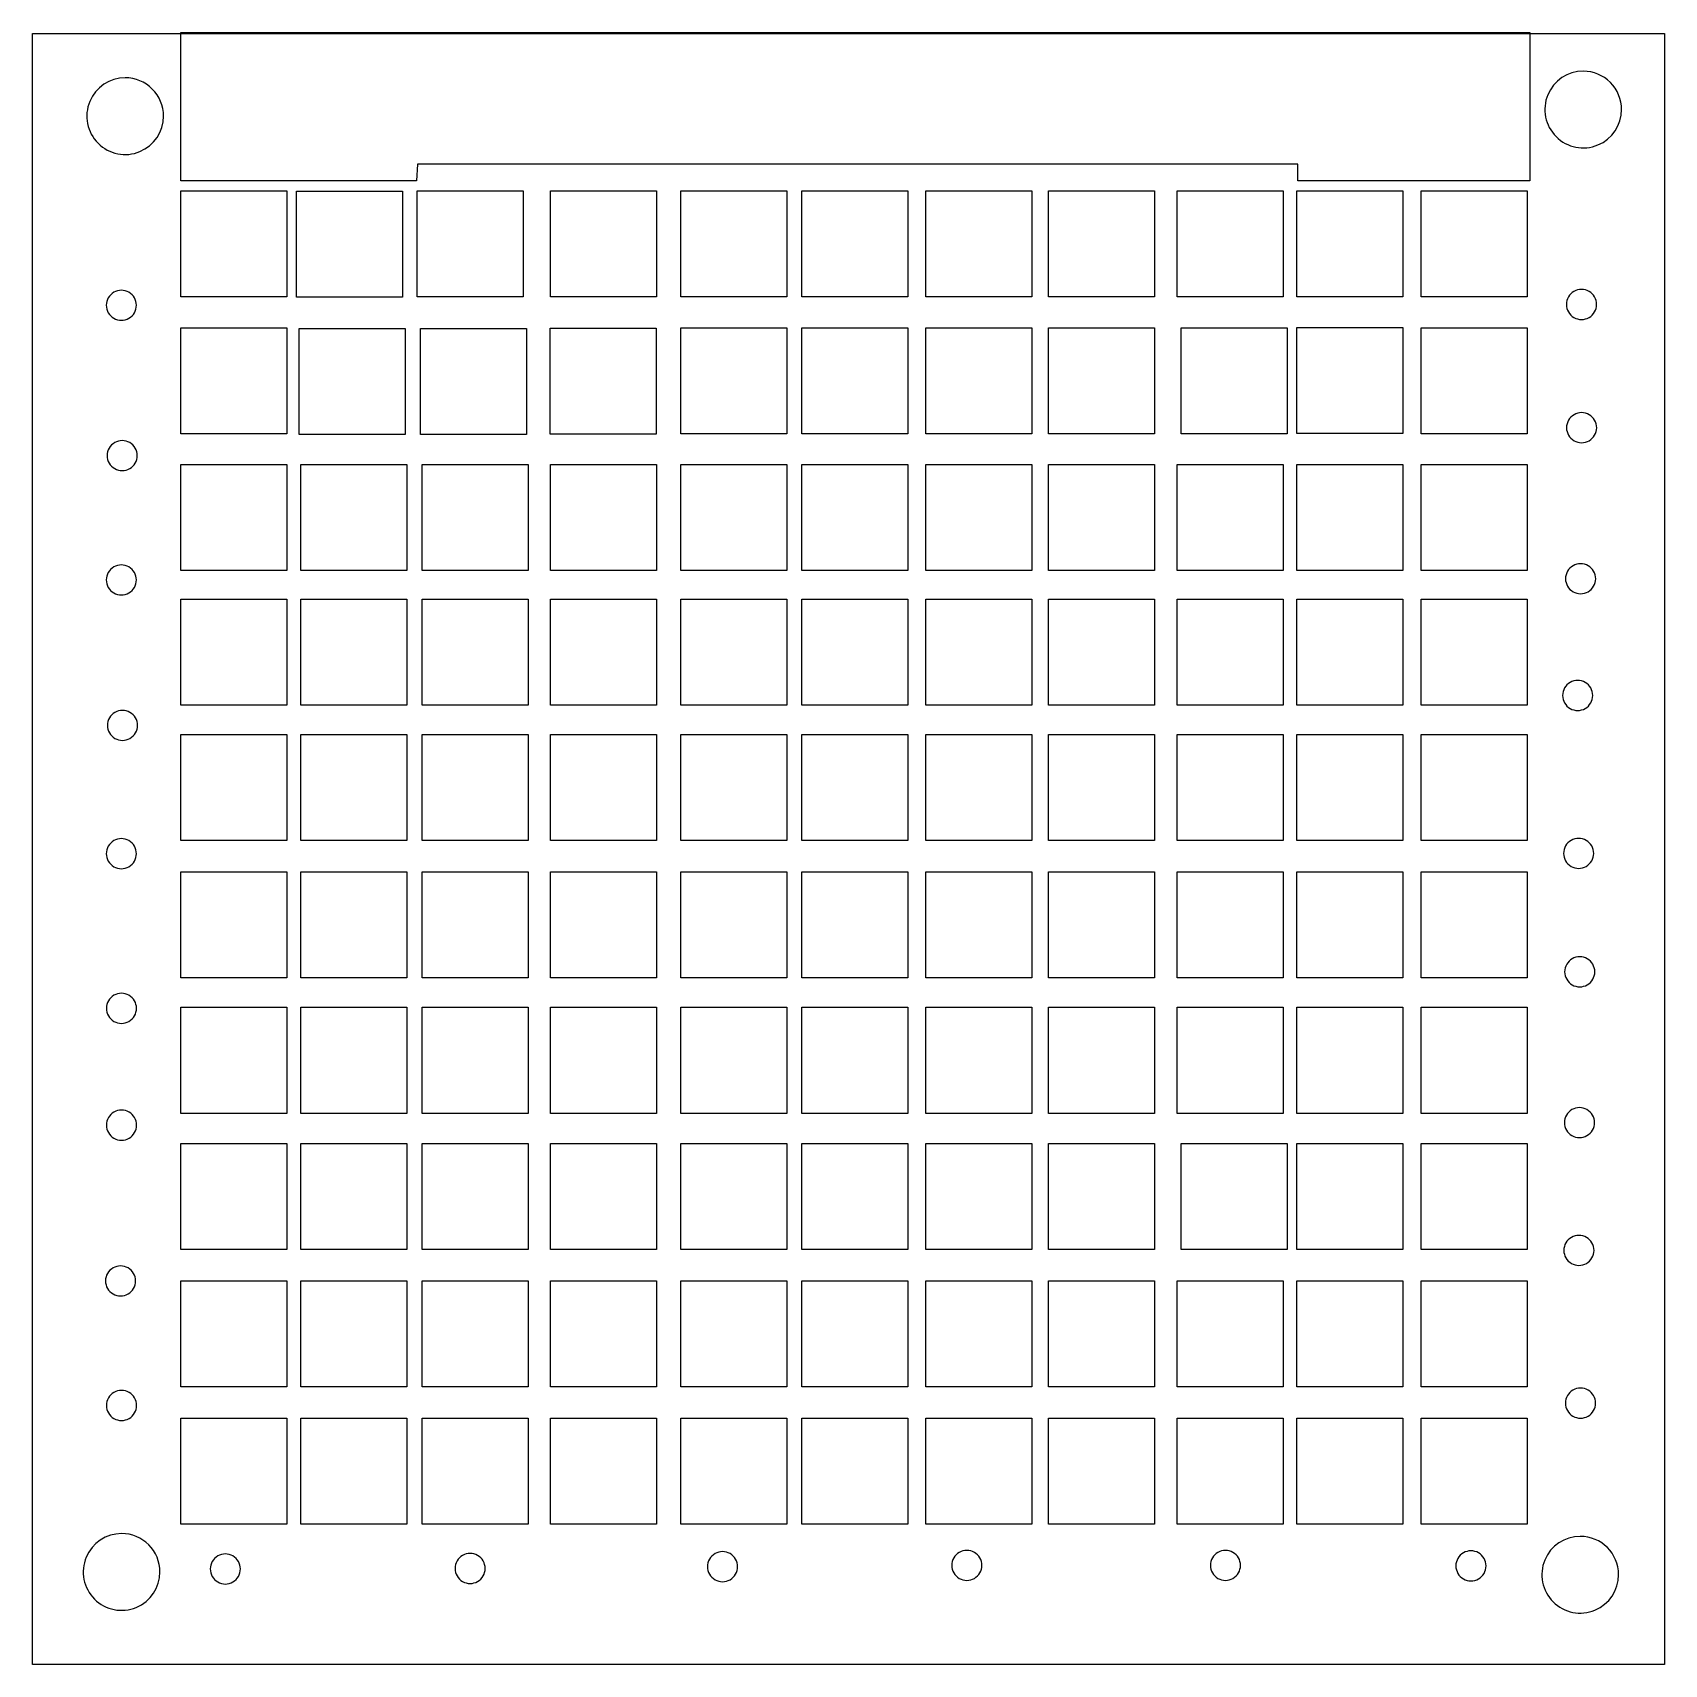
# Model space of a CAD drawing. Header units: millimetres. Extents: x 0 to 210, y 0 to 210.
import ezdxf

# ---------------------------------------------------------------- set-up
doc = ezdxf.new("R2010")
doc.units = ezdxf.units.MM
doc.layers.get('0').update_dxf_attribs({"linetype": 'CONTINUOUS'})

msp = doc.modelspace()

# ---------------------------------------------------------------- linework, layer by layer
at = {"color": 1}
for points in [[(0.348523, 209.582873), (210.259813, 209.582873), (210.259813, -0.191207), (0.348523, -0.191207)], [(19.407248, 209.697752), (192.95298, 209.697752), (192.95298, 190.642294), (163.09248, 190.642294), (163.09248, 192.780838), (49.862207, 192.780838), (49.749653, 190.642294), (19.407248, 190.642294)], [(12.254489, 203.890723)], [(199.82043, 204.741842)], [(19.406878, 189.349304), (33.04601, 189.349304), (33.04601, 175.710172), (19.406878, 175.710172)], [(34.281746, 189.300699), (47.920878, 189.300699), (47.920878, 175.661567), (34.281746, 175.661567)], [(49.79615, 189.358999), (63.435282, 189.358999), (63.435282, 175.719867), (49.79615, 175.719867)], [(66.947906, 189.349304), (80.587038, 189.349304), (80.587038, 175.710172), (66.947906, 175.710172)], [(83.721031, 189.349304), (97.360163, 189.349304), (97.360163, 175.710172), (83.721031, 175.710172)], [(99.279648, 189.349304), (112.91878, 189.349304), (112.91878, 175.710172), (99.279648, 175.710172)], [(115.24294, 189.349304), (128.882072, 189.349304), (128.882072, 175.710172), (115.24294, 175.710172)], [(131.02666, 189.349304), (144.665792, 189.349304), (144.665792, 175.710172), (131.02666, 175.710172)], [(147.57237, 189.349304), (161.211502, 189.349304), (161.211502, 175.710172), (147.57237, 175.710172)], [(162.97813, 189.349304), (176.617262, 189.349304), (176.617262, 175.710172), (162.97813, 175.710172)], [(178.97945, 189.349304), (192.618582, 189.349304), (192.618582, 175.710172), (178.97945, 175.710172)], [(9.823015, 174.628829)], [(197.661, 174.733413)], [(19.406878, 171.741619), (33.04601, 171.741619), (33.04601, 158.102487), (19.406878, 158.102487)], [(34.628735, 171.654106), (48.267867, 171.654106), (48.267867, 158.014974), (34.628735, 158.014974)], [(50.245094, 171.654106), (63.884226, 171.654106), (63.884226, 158.014974), (50.245094, 158.014974)], [(66.922356, 171.669117), (80.561488, 171.669117), (80.561488, 158.029985), (66.922356, 158.029985)], [(83.721031, 171.741619), (97.360163, 171.741619), (97.360163, 158.102487), (83.721031, 158.102487)], [(99.279648, 171.741619), (112.91878, 171.741619), (112.91878, 158.102487), (99.279648, 158.102487)], [(115.24294, 171.741619), (128.882072, 171.741619), (128.882072, 158.102487), (115.24294, 158.102487)], [(131.02664, 171.741619), (144.665772, 171.741619), (144.665772, 158.102487), (131.02664, 158.102487)], [(148.10152, 171.741619), (161.740652, 171.741619), (161.740652, 158.102487), (148.10152, 158.102487)], [(162.98938, 171.764545), (176.628512, 171.764545), (176.628512, 158.125413), (162.98938, 158.125413)], [(178.97943, 171.741619), (192.618562, 171.741619), (192.618562, 158.102487), (178.97943, 158.102487)], [(197.67273, 158.882487)], [(9.933283, 155.292112)], [(19.406878, 154.14119), (33.04601, 154.14119), (33.04601, 140.502058), (19.406878, 140.502058)], [(34.847614, 154.14119), (48.486746, 154.14119), (48.486746, 140.502058), (34.847614, 140.502058)], [(50.463974, 154.14119), (64.103106, 154.14119), (64.103106, 140.502058), (50.463974, 140.502058)], [(66.947906, 154.14119), (80.587038, 154.14119), (80.587038, 140.502058), (66.947906, 140.502058)], [(83.721031, 154.14119), (97.360163, 154.14119), (97.360163, 140.502058), (83.721031, 140.502058)], [(99.279648, 154.14119), (112.91878, 154.14119), (112.91878, 140.502058), (99.279648, 140.502058)], [(115.24294, 154.14119), (128.882072, 154.14119), (128.882072, 140.502058), (115.24294, 140.502058)], [(131.02664, 154.14119), (144.665772, 154.14119), (144.665772, 140.502058), (131.02664, 140.502058)], [(147.57236, 154.14119), (161.211492, 154.14119), (161.211492, 140.502058), (147.57236, 140.502058)], [(162.97813, 154.14119), (176.617262, 154.14119), (176.617262, 140.502058), (162.97813, 140.502058)], [(178.97943, 154.14119), (192.618562, 154.14119), (192.618562, 140.502058), (178.97943, 140.502058)], [(9.816353, 139.296031)], [(197.54314, 139.453368)], [(19.406878, 136.828644), (33.04601, 136.828644), (33.04601, 123.189512), (19.406878, 123.189512)], [(34.847614, 136.828644), (48.486746, 136.828644), (48.486746, 123.189512), (34.847614, 123.189512)], [(50.463974, 136.828644), (64.103106, 136.828644), (64.103106, 123.189512), (50.463974, 123.189512)], [(66.947906, 136.828644), (80.587038, 136.828644), (80.587038, 123.189512), (66.947906, 123.189512)], [(83.721031, 136.828644), (97.360163, 136.828644), (97.360163, 123.189512), (83.721031, 123.189512)], [(99.279648, 136.828644), (112.91878, 136.828644), (112.91878, 123.189512), (99.279648, 123.189512)], [(115.24294, 136.828644), (128.882072, 136.828644), (128.882072, 123.189512), (115.24294, 123.189512)], [(131.02664, 136.828644), (144.665772, 136.828644), (144.665772, 123.189512), (131.02664, 123.189512)], [(147.57236, 136.828644), (161.211492, 136.828644), (161.211492, 123.189512), (147.57236, 123.189512)], [(162.97813, 136.828644), (176.617262, 136.828644), (176.617262, 123.189512), (162.97813, 123.189512)], [(178.97943, 136.828644), (192.618562, 136.828644), (192.618562, 123.189512), (178.97943, 123.189512)], [(197.16896, 124.439502)], [(9.961259, 120.589429)], [(19.406878, 119.414604), (33.04601, 119.414604), (33.04601, 105.775472), (19.406878, 105.775472)], [(34.847614, 119.414604), (48.486746, 119.414604), (48.486746, 105.775472), (34.847614, 105.775472)], [(50.463974, 119.414604), (64.103106, 119.414604), (64.103106, 105.775472), (50.463974, 105.775472)], [(66.947906, 119.414604), (80.587038, 119.414604), (80.587038, 105.775472), (66.947906, 105.775472)], [(83.721031, 119.414604), (97.360163, 119.414604), (97.360163, 105.775472), (83.721031, 105.775472)], [(99.279648, 119.414604), (112.91878, 119.414604), (112.91878, 105.775472), (99.279648, 105.775472)], [(115.24294, 119.414604), (128.882072, 119.414604), (128.882072, 105.775472), (115.24294, 105.775472)], [(131.02664, 119.414604), (144.665772, 119.414604), (144.665772, 105.775472), (131.02664, 105.775472)], [(147.57236, 119.414604), (161.211492, 119.414604), (161.211492, 105.775472), (147.57236, 105.775472)], [(162.97813, 119.414604), (176.617262, 119.414604), (176.617262, 105.775472), (162.97813, 105.775472)], [(178.97943, 119.414604), (192.618562, 119.414604), (192.618562, 105.775472), (178.97943, 105.775472)], [(9.823365, 104.08845)], [(197.29155, 104.12332)], [(19.406878, 101.76382), (33.04601, 101.76382), (33.04601, 88.124688), (19.406878, 88.124688)], [(34.847614, 101.76382), (48.486746, 101.76382), (48.486746, 88.124688), (34.847614, 88.124688)], [(50.463974, 101.76382), (64.103106, 101.76382), (64.103106, 88.124688), (50.463974, 88.124688)], [(66.947906, 101.76382), (80.587038, 101.76382), (80.587038, 88.124688), (66.947906, 88.124688)], [(83.721031, 101.76382), (97.360163, 101.76382), (97.360163, 88.124688), (83.721031, 88.124688)], [(99.279648, 101.76382), (112.91878, 101.76382), (112.91878, 88.124688), (99.279648, 88.124688)], [(115.24294, 101.76382), (128.882072, 101.76382), (128.882072, 88.124688), (115.24294, 88.124688)], [(131.02664, 101.76382), (144.665772, 101.76382), (144.665772, 88.124688), (131.02664, 88.124688)], [(147.57236, 101.76381), (161.211492, 101.76381), (161.211492, 88.124678), (147.57236, 88.124678)], [(162.97813, 101.76382), (176.617262, 101.76382), (176.617262, 88.124688), (162.97813, 88.124688)], [(178.97943, 101.76382), (192.618562, 101.76382), (192.618562, 88.124688), (178.97943, 88.124688)], [(197.43211, 88.89324)], [(9.831283, 84.19566)], [(19.406878, 84.32597), (33.04601, 84.32597), (33.04601, 70.686838), (19.406878, 70.686838)], [(34.847614, 84.32597), (48.486746, 84.32597), (48.486746, 70.686838), (34.847614, 70.686838)], [(50.463974, 84.32597), (64.103106, 84.32597), (64.103106, 70.686838), (50.463974, 70.686838)], [(66.947906, 84.32597), (80.587038, 84.32597), (80.587038, 70.686838), (66.947906, 70.686838)], [(83.721031, 84.32597), (97.360163, 84.32597), (97.360163, 70.686838), (83.721031, 70.686838)], [(99.279648, 84.32597), (112.91878, 84.32597), (112.91878, 70.686838), (99.279648, 70.686838)], [(115.24294, 84.32597), (128.882072, 84.32597), (128.882072, 70.686838), (115.24294, 70.686838)], [(131.02664, 84.32597), (144.665772, 84.32597), (144.665772, 70.686838), (131.02664, 70.686838)], [(147.57236, 84.32597), (161.211492, 84.32597), (161.211492, 70.686838), (147.57236, 70.686838)], [(162.97813, 84.32597), (176.617262, 84.32597), (176.617262, 70.686838), (162.97813, 70.686838)], [(178.97943, 84.32597), (192.618562, 84.32597), (192.618562, 70.686838), (178.97943, 70.686838)], [(197.39444, 69.49291)], [(9.842144, 69.16806)], [(19.406878, 66.791), (33.04601, 66.791), (33.04601, 53.151868), (19.406878, 53.151868)], [(34.847614, 66.791), (48.486746, 66.791), (48.486746, 53.151868), (34.847614, 53.151868)], [(50.463974, 66.791), (64.103106, 66.791), (64.103106, 53.151868), (50.463974, 53.151868)], [(66.947906, 66.791), (80.587038, 66.791), (80.587038, 53.151868), (66.947906, 53.151868)], [(83.721031, 66.791), (97.360163, 66.791), (97.360163, 53.151868), (83.721031, 53.151868)], [(99.279648, 66.791), (112.91878, 66.791), (112.91878, 53.151868), (99.279648, 53.151868)], [(115.24294, 66.791), (128.882072, 66.791), (128.882072, 53.151868), (115.24294, 53.151868)], [(131.02664, 66.791), (144.665772, 66.791), (144.665772, 53.151868), (131.02664, 53.151868)], [(148.10152, 66.791), (161.740652, 66.791), (161.740652, 53.151868), (148.10152, 53.151868)], [(162.97813, 66.791), (176.617262, 66.791), (176.617262, 53.151868), (162.97813, 53.151868)], [(178.97943, 66.791), (192.618562, 66.791), (192.618562, 53.151868), (178.97943, 53.151868)], [(197.32829, 53.05567)], [(9.720998, 49.13217)], [(19.406878, 49.15378), (33.04601, 49.15378), (33.04601, 35.514648), (19.406878, 35.514648)], [(34.847614, 49.15378), (48.486746, 49.15378), (48.486746, 35.514648), (34.847614, 35.514648)], [(50.463974, 49.15378), (64.103106, 49.15378), (64.103106, 35.514648), (50.463974, 35.514648)], [(66.947906, 49.15378), (80.587038, 49.15378), (80.587038, 35.514648), (66.947906, 35.514648)], [(83.721031, 49.15378), (97.360163, 49.15378), (97.360163, 35.514648), (83.721031, 35.514648)], [(99.279648, 49.15378), (112.91878, 49.15378), (112.91878, 35.514648), (99.279648, 35.514648)], [(115.24294, 49.15378), (128.882072, 49.15378), (128.882072, 35.514648), (115.24294, 35.514648)], [(131.02664, 49.15378), (144.665772, 49.15378), (144.665772, 35.514648), (131.02664, 35.514648)], [(147.57236, 49.15378), (161.211492, 49.15378), (161.211492, 35.514648), (147.57236, 35.514648)], [(162.97813, 49.15378), (176.617262, 49.15378), (176.617262, 35.514648), (162.97813, 35.514648)], [(178.97943, 49.15378), (192.618562, 49.15378), (192.618562, 35.514648), (178.97943, 35.514648)], [(9.837929, 33.1127)], [(197.52673, 33.41036)], [(19.406878, 31.46544), (33.04601, 31.46544), (33.04601, 17.826308), (19.406878, 17.826308)], [(34.847614, 31.46544), (48.486746, 31.46544), (48.486746, 17.826308), (34.847614, 17.826308)], [(50.463974, 31.46544), (64.103106, 31.46544), (64.103106, 17.826308), (50.463974, 17.826308)], [(66.947906, 31.46544), (80.587038, 31.46544), (80.587038, 17.826308), (66.947906, 17.826308)], [(83.721031, 31.46544), (97.360163, 31.46544), (97.360163, 17.826308), (83.721031, 17.826308)], [(99.279648, 31.46544), (112.91878, 31.46544), (112.91878, 17.826308), (99.279648, 17.826308)], [(115.24294, 31.46544), (128.882072, 31.46544), (128.882072, 17.826308), (115.24294, 17.826308)], [(131.02664, 31.46544), (144.665772, 31.46544), (144.665772, 17.826308), (131.02664, 17.826308)], [(147.57236, 31.46544), (161.211492, 31.46544), (161.211492, 17.826308), (147.57236, 17.826308)], [(162.97813, 31.46544), (176.617262, 31.46544), (176.617262, 17.826308), (162.97813, 17.826308)], [(178.97943, 31.46544), (192.618562, 31.46544), (192.618562, 17.826308), (178.97943, 17.826308)], [(11.795872, 16.632058)], [(199.43663, 16.275688)], [(23.199387, 12.07833)], [(54.684804, 12.14448)], [(87.162408, 12.37599)], [(118.58168, 12.54135)], [(151.85303, 12.54135)], [(183.43767, 12.4752)]]:
    msp.add_lwpolyline(points, close=True, dxfattribs=at)
for points in [[(12.254489, 203.890723), (10.258582, 203.890723), (8.459205, 202.688418), (7.695404, 200.84444)], [(15.743862, 202.445378), (14.818422, 203.370817), (13.563258, 203.890723), (12.254489, 203.890723)], [(199.82043, 204.741842), (197.824523, 204.741842), (196.025146, 203.539537), (195.261345, 201.695559)], [(203.309803, 203.296497), (202.384363, 204.221936), (201.129199, 204.741842), (199.82043, 204.741842)], [(17.189207, 198.956005), (17.189207, 200.264774), (16.669301, 201.519938), (15.743862, 202.445378)], [(195.261345, 201.695559), (194.497544, 199.851581), (194.919738, 197.729071), (196.331057, 196.317751)], [(204.755148, 199.807124), (204.755148, 201.115893), (204.235242, 202.371057), (203.309803, 203.296497)], [(7.695404, 200.84444), (6.931603, 199.000462), (7.353797, 196.877952), (8.765116, 195.466632)], [(201.708865, 195.248039), (203.552843, 196.01184), (204.755148, 197.811217), (204.755148, 199.807124)], [(14.142924, 194.39692), (15.986902, 195.160721), (17.189207, 196.960098), (17.189207, 198.956005)], [(8.765116, 195.466632), (10.176436, 194.055313), (12.298946, 193.633119), (14.142924, 194.39692)], [(196.331057, 196.317751), (197.742377, 194.906432), (199.864887, 194.484238), (201.708865, 195.248039)], [(12.733604, 176.302968), (12.133206, 176.648311), (11.39344, 176.648311), (10.793042, 176.302968)], [(198.631155, 176.407188), (198.030821, 176.061943), (197.661, 175.423903), (197.661, 174.733413)], [(200.571465, 176.407188), (199.971131, 176.752433), (199.231489, 176.752433), (198.631155, 176.407188)], [(201.54162, 174.733413), (201.54162, 175.423903), (201.171799, 176.061943), (200.571465, 176.407188)], [(10.793042, 176.302968), (10.192644, 175.957626), (9.822858, 175.319423), (9.823015, 174.628829)], [(9.823015, 174.628829), (9.822858, 173.938235), (10.192644, 173.300032), (10.793042, 172.95469)], [(13.703631, 174.628829), (13.703788, 175.319423), (13.334002, 175.957626), (12.733604, 176.302968)], [(12.733604, 172.95469), (13.334002, 173.300032), (13.703788, 173.938235), (13.703631, 174.628829)], [(197.661, 174.733413), (197.661, 174.042923), (198.030821, 173.404883), (198.631155, 173.059638)], [(200.571465, 173.059638), (201.171799, 173.404883), (201.54162, 174.042923), (201.54162, 174.733413)], [(10.793042, 172.95469), (11.39344, 172.609347), (12.133206, 172.609347), (12.733604, 172.95469)], [(198.631155, 173.059638), (199.231489, 172.714393), (199.971131, 172.714393), (200.571465, 173.059638)], [(198.642885, 160.556262), (198.042551, 160.211017), (197.67273, 159.572978), (197.67273, 158.882487)], [(200.583195, 160.556262), (199.982861, 160.901508), (199.243219, 160.901508), (198.642885, 160.556262)], [(201.55335, 158.882487), (201.55335, 159.572978), (201.183529, 160.211017), (200.583195, 160.556262)], [(197.67273, 158.882487), (197.67273, 158.191996), (198.042551, 157.553957), (198.642885, 157.208712)], [(200.583195, 157.208712), (201.183529, 157.553957), (201.55335, 158.191996), (201.55335, 158.882487)], [(10.90331, 156.966251), (10.302912, 156.620909), (9.933126, 155.982706), (9.933283, 155.292112)], [(12.843872, 156.966251), (12.243474, 157.311594), (11.503708, 157.311594), (10.90331, 156.966251)], [(13.813899, 155.292112), (13.814056, 155.982706), (13.44427, 156.620909), (12.843872, 156.966251)], [(198.642885, 157.208712), (199.243219, 156.863466), (199.982861, 156.863466), (200.583195, 157.208712)], [(9.933283, 155.292112), (9.933126, 154.601518), (10.302912, 153.963315), (10.90331, 153.617973)], [(10.90331, 153.617973), (11.503708, 153.27263), (12.243474, 153.27263), (12.843872, 153.617973)], [(12.843872, 153.617973), (13.44427, 153.963315), (13.814056, 154.601518), (13.813899, 155.292112)], [(10.78638, 140.97017), (10.185982, 140.624828), (9.816196, 139.986625), (9.816353, 139.296031)], [(12.726942, 140.97017), (12.126544, 141.315513), (11.386778, 141.315513), (10.78638, 140.97017)], [(13.696969, 139.296031), (13.697126, 139.986625), (13.32734, 140.624828), (12.726942, 140.97017)], [(198.513295, 141.127143), (197.912961, 140.781898), (197.54314, 140.143858), (197.54314, 139.453368)], [(200.453605, 141.127143), (199.853271, 141.472388), (199.113629, 141.472388), (198.513295, 141.127143)], [(201.42376, 139.453368), (201.42376, 140.143858), (201.053939, 140.781898), (200.453605, 141.127143)], [(9.816353, 139.296031), (9.816196, 138.605437), (10.185982, 137.967234), (10.78638, 137.621892)], [(12.726942, 137.621892), (13.32734, 137.967234), (13.697126, 138.605437), (13.696969, 139.296031)], [(197.54314, 139.453368), (197.54314, 138.762878), (197.912961, 138.124838), (198.513295, 137.779593)], [(200.453605, 137.779593), (201.053939, 138.124838), (201.42376, 138.762878), (201.42376, 139.453368)], [(10.78638, 137.621892), (11.386778, 137.276549), (12.126544, 137.276549), (12.726942, 137.621892)], [(198.513295, 137.779593), (199.113629, 137.434348), (199.853271, 137.434348), (200.453605, 137.779593)], [(198.139115, 126.113277), (197.538781, 125.768032), (197.16896, 125.129992), (197.16896, 124.439502)], [(200.079425, 126.113277), (199.479091, 126.458522), (198.739449, 126.458522), (198.139115, 126.113277)], [(201.04958, 124.439502), (201.04958, 125.129992), (200.679759, 125.768032), (200.079425, 126.113277)], [(197.16896, 124.439502), (197.16896, 123.749012), (197.538781, 123.110972), (198.139115, 122.765727)], [(200.079425, 122.765727), (200.679759, 123.110972), (201.04958, 123.749012), (201.04958, 124.439502)], [(10.931286, 122.263568), (10.330888, 121.918226), (9.961102, 121.280023), (9.961259, 120.589429)], [(12.871848, 122.263568), (12.27145, 122.608911), (11.531684, 122.608911), (10.931286, 122.263568)], [(13.841875, 120.589429), (13.842032, 121.280023), (13.472246, 121.918226), (12.871848, 122.263568)], [(198.139115, 122.765727), (198.739449, 122.420482), (199.479091, 122.420482), (200.079425, 122.765727)], [(9.961259, 120.589429), (9.961102, 119.898835), (10.330888, 119.260632), (10.931286, 118.91529)], [(12.871848, 118.91529), (13.472246, 119.260632), (13.842032, 119.898835), (13.841875, 120.589429)], [(10.931286, 118.91529), (11.531684, 118.569947), (12.27145, 118.569947), (12.871848, 118.91529)], [(10.793392, 105.762589), (10.192994, 105.417247), (9.823208, 104.779044), (9.823365, 104.08845)], [(12.733954, 105.762589), (12.133556, 106.107932), (11.39379, 106.107932), (10.793392, 105.762589)], [(13.703981, 104.08845), (13.704138, 104.779044), (13.334352, 105.417247), (12.733954, 105.762589)], [(198.261705, 105.797095), (197.661371, 105.45185), (197.29155, 104.81381), (197.29155, 104.12332)], [(200.202015, 105.797095), (199.601681, 106.14234), (198.862039, 106.14234), (198.261705, 105.797095)], [(201.17217, 104.12332), (201.17217, 104.81381), (200.802349, 105.45185), (200.202015, 105.797095)], [(9.823365, 104.08845), (9.823208, 103.397856), (10.192994, 102.759653), (10.793392, 102.414311)], [(12.733954, 102.414311), (13.334352, 102.759653), (13.704138, 103.397856), (13.703981, 104.08845)], [(197.29155, 104.12332), (197.29155, 103.43283), (197.661371, 102.79479), (198.261705, 102.449545)], [(200.202015, 102.449545), (200.802349, 102.79479), (201.17217, 103.43283), (201.17217, 104.12332)], [(10.793392, 102.414311), (11.39379, 102.068968), (12.133556, 102.068968), (12.733954, 102.414311)], [(198.261705, 102.449545), (198.862039, 102.1043), (199.601681, 102.1043), (200.202015, 102.449545)], [(198.402265, 90.567015), (197.801931, 90.22177), (197.43211, 89.58373), (197.43211, 88.89324)], [(200.342575, 90.567015), (199.742241, 90.91226), (199.002599, 90.91226), (198.402265, 90.567015)], [(201.31273, 88.89324), (201.31273, 89.58373), (200.942909, 90.22177), (200.342575, 90.567015)], [(197.43211, 88.89324), (197.43211, 88.20275), (197.801931, 87.56471), (198.402265, 87.219465)], [(200.342575, 87.219465), (200.942909, 87.56471), (201.31273, 88.20275), (201.31273, 88.89324)], [(12.741872, 85.869799), (12.141474, 86.215142), (11.401708, 86.215142), (10.80131, 85.869799)], [(198.402265, 87.219465), (199.002599, 86.87422), (199.742241, 86.87422), (200.342575, 87.219465)], [(10.80131, 85.869799), (10.200912, 85.524457), (9.831126, 84.886254), (9.831283, 84.19566)], [(9.831283, 84.19566), (9.831126, 83.505066), (10.200912, 82.866863), (10.80131, 82.521521)], [(13.711899, 84.19566), (13.712056, 84.886254), (13.34227, 85.524457), (12.741872, 85.869799)], [(12.741872, 82.521521), (13.34227, 82.866863), (13.712056, 83.505066), (13.711899, 84.19566)], [(10.80131, 82.521521), (11.401708, 82.176178), (12.141474, 82.176178), (12.741872, 82.521521)], [(200.304905, 71.166685), (199.704571, 71.511931), (198.964929, 71.511931), (198.364595, 71.166685)], [(10.812171, 70.842199), (10.211773, 70.496857), (9.841987, 69.858654), (9.842144, 69.16806)], [(12.752733, 70.842199), (12.152335, 71.187542), (11.412569, 71.187542), (10.812171, 70.842199)], [(13.72276, 69.16806), (13.722917, 69.858654), (13.353131, 70.496857), (12.752733, 70.842199)], [(198.364595, 71.166685), (197.764261, 70.82144), (197.39444, 70.183401), (197.39444, 69.49291)], [(197.39444, 69.49291), (197.39444, 68.802419), (197.764261, 68.16438), (198.364595, 67.819135)], [(201.27506, 69.49291), (201.27506, 70.183401), (200.905239, 70.82144), (200.304905, 71.166685)], [(200.304905, 67.819135), (200.905239, 68.16438), (201.27506, 68.802419), (201.27506, 69.49291)], [(9.842144, 69.16806), (9.841987, 68.477466), (10.211773, 67.839263), (10.812171, 67.493921)], [(10.812171, 67.493921), (11.412569, 67.148578), (12.152335, 67.148578), (12.752733, 67.493921)], [(12.752733, 67.493921), (13.353131, 67.839263), (13.722917, 68.477466), (13.72276, 69.16806)], [(198.364595, 67.819135), (198.964929, 67.473889), (199.704571, 67.473889), (200.304905, 67.819135)], [(198.298445, 54.729445), (197.698111, 54.3842), (197.32829, 53.74616), (197.32829, 53.05567)], [(200.238755, 54.729445), (199.638421, 55.07469), (198.898779, 55.07469), (198.298445, 54.729445)], [(201.20891, 53.05567), (201.20891, 53.74616), (200.839089, 54.3842), (200.238755, 54.729445)], [(197.32829, 53.05567), (197.32829, 52.36518), (197.698111, 51.72714), (198.298445, 51.381895)], [(200.238755, 51.381895), (200.839089, 51.72714), (201.20891, 52.36518), (201.20891, 53.05567)], [(10.691025, 50.806309), (10.090627, 50.460967), (9.720841, 49.822764), (9.720998, 49.13217)], [(12.631587, 50.806309), (12.031189, 51.151652), (11.291423, 51.151652), (10.691025, 50.806309)], [(13.601614, 49.13217), (13.601771, 49.822764), (13.231985, 50.460967), (12.631587, 50.806309)], [(198.298445, 51.381895), (198.898779, 51.03665), (199.638421, 51.03665), (200.238755, 51.381895)], [(9.720998, 49.13217), (9.720841, 48.441576), (10.090627, 47.803373), (10.691025, 47.458031)], [(12.631587, 47.458031), (13.231985, 47.803373), (13.601771, 48.441576), (13.601614, 49.13217)], [(10.691025, 47.458031), (11.291423, 47.112688), (12.031189, 47.112688), (12.631587, 47.458031)], [(10.807956, 34.786839), (10.207558, 34.441497), (9.837772, 33.803294), (9.837929, 33.1127)], [(12.748518, 34.786839), (12.14812, 35.132182), (11.408354, 35.132182), (10.807956, 34.786839)], [(13.718545, 33.1127), (13.718702, 33.803294), (13.348916, 34.441497), (12.748518, 34.786839)], [(198.496885, 35.084135), (197.896551, 34.73889), (197.52673, 34.10085), (197.52673, 33.41036)], [(200.437195, 35.084135), (199.836861, 35.42938), (199.097219, 35.42938), (198.496885, 35.084135)], [(201.40735, 33.41036), (201.40735, 34.10085), (201.037529, 34.73889), (200.437195, 35.084135)], [(9.837929, 33.1127), (9.837772, 32.422106), (10.207558, 31.783903), (10.807956, 31.438561)], [(12.748518, 31.438561), (13.348916, 31.783903), (13.718702, 32.422106), (13.718545, 33.1127)], [(197.52673, 33.41036), (197.52673, 32.71987), (197.896551, 32.08183), (198.496885, 31.736585)], [(198.496885, 31.736585), (199.097219, 31.39134), (199.836861, 31.39134), (200.437195, 31.736585)], [(200.437195, 31.736585), (201.037529, 32.08183), (201.40735, 32.71987), (201.40735, 33.41036)], [(10.807956, 31.438561), (11.408354, 31.093218), (12.14812, 31.093218), (12.748518, 31.438561)], [(11.795872, 16.632058), (9.799965, 16.632058), (8.000588, 15.429753), (7.236787, 13.585775)], [(15.285245, 15.186713), (14.359805, 16.112152), (13.104641, 16.632058), (11.795872, 16.632058)], [(16.73059, 11.69734), (16.73059, 13.006109), (16.210684, 14.261273), (15.285245, 15.186713)], [(199.43663, 16.275688), (197.440723, 16.275688), (195.641346, 15.073383), (194.877545, 13.229405)], [(204.371348, 11.34097), (204.371348, 14.06634), (202.162, 16.275688), (199.43663, 16.275688)], [(7.236787, 13.585775), (6.472986, 11.741797), (6.89518, 9.619287), (8.306499, 8.207967)], [(24.169361, 13.752621), (23.568936, 13.407238), (23.199164, 12.768968), (23.199387, 12.07833)], [(26.110029, 13.752621), (25.509604, 14.098003), (24.769786, 14.098003), (24.169361, 13.752621)], [(27.080003, 12.07833), (27.080226, 12.768968), (26.710454, 13.407238), (26.110029, 13.752621)], [(55.654778, 13.818771), (55.054353, 13.473388), (54.684581, 12.835118), (54.684804, 12.14448)], [(57.595446, 13.818771), (56.995021, 14.164153), (56.255203, 14.164153), (55.654778, 13.818771)], [(58.56542, 12.14448), (58.565643, 12.835118), (58.195871, 13.473388), (57.595446, 13.818771)], [(88.132382, 14.050281), (87.531957, 13.704898), (87.162185, 13.066628), (87.162408, 12.37599)], [(90.07305, 14.050281), (89.472625, 14.395663), (88.732807, 14.395663), (88.132382, 14.050281)], [(91.043024, 12.37599), (91.043247, 13.066628), (90.673475, 13.704898), (90.07305, 14.050281)], [(119.551835, 14.215125), (118.951501, 13.86988), (118.58168, 13.23184), (118.58168, 12.54135)], [(121.492145, 14.215125), (120.891811, 14.560371), (120.152169, 14.560371), (119.551835, 14.215125)], [(122.4623, 12.54135), (122.4623, 13.23184), (122.092479, 13.86988), (121.492145, 14.215125)], [(152.823185, 14.215125), (152.222851, 13.86988), (151.85303, 13.23184), (151.85303, 12.54135)], [(154.763495, 14.215125), (154.163161, 14.56037), (153.423519, 14.56037), (152.823185, 14.215125)], [(155.73365, 12.54135), (155.73365, 13.23184), (155.363829, 13.86988), (154.763495, 14.215125)], [(184.407825, 14.148975), (183.807491, 13.80373), (183.43767, 13.16569), (183.43767, 12.4752)], [(186.348135, 14.148975), (185.747801, 14.49422), (185.008159, 14.49422), (184.407825, 14.148975)], [(187.31829, 12.4752), (187.31829, 13.16569), (186.948469, 13.80373), (186.348135, 14.148975)], [(194.877545, 13.229405), (194.113744, 11.385427), (194.535938, 9.262917), (195.947257, 7.851597)], [(13.684307, 7.138255), (15.528285, 7.902056), (16.73059, 9.701433), (16.73059, 11.69734)], [(23.199387, 12.07833), (23.199164, 11.387692), (23.568936, 10.749422), (24.169361, 10.404039)], [(26.110029, 10.404039), (26.710454, 10.749422), (27.080226, 11.387692), (27.080003, 12.07833)], [(54.684804, 12.14448), (54.684581, 11.453842), (55.054353, 10.815572), (55.654778, 10.470189)], [(57.595446, 10.470189), (58.195871, 10.815572), (58.565643, 11.453842), (58.56542, 12.14448)], [(87.162408, 12.37599), (87.162185, 11.685352), (87.531957, 11.047082), (88.132382, 10.701699)], [(88.132382, 10.701699), (88.732807, 10.356317), (89.472625, 10.356317), (90.07305, 10.701699)], [(90.07305, 10.701699), (90.673475, 11.047082), (91.043247, 11.685352), (91.043024, 12.37599)], [(118.58168, 12.54135), (118.58168, 11.85086), (118.951501, 11.21282), (119.551835, 10.867575)], [(119.551835, 10.867575), (120.152169, 10.522329), (120.891811, 10.522329), (121.492145, 10.867575)], [(121.492145, 10.867575), (122.092479, 11.21282), (122.4623, 11.85086), (122.4623, 12.54135)], [(151.85303, 12.54135), (151.85303, 11.85086), (152.222851, 11.21282), (152.823185, 10.867575)], [(152.823185, 10.867575), (153.423519, 10.52233), (154.163161, 10.52233), (154.763495, 10.867575)], [(154.763495, 10.867575), (155.363829, 11.21282), (155.73365, 11.85086), (155.73365, 12.54135)], [(183.43767, 12.4752), (183.43767, 11.78471), (183.807491, 11.14667), (184.407825, 10.801425)], [(184.407825, 10.801425), (185.008159, 10.45618), (185.747801, 10.45618), (186.348135, 10.801425)], [(186.348135, 10.801425), (186.948469, 11.14667), (187.31829, 11.78471), (187.31829, 12.4752)], [(201.325065, 6.781885), (203.169043, 7.545686), (204.371348, 9.345063), (204.371348, 11.34097)], [(24.169361, 10.404039), (24.769786, 10.058657), (25.509604, 10.058657), (26.110029, 10.404039)], [(55.654778, 10.470189), (56.255203, 10.124807), (56.995021, 10.124807), (57.595446, 10.470189)], [(8.306499, 8.207967), (9.717819, 6.796648), (11.840329, 6.374454), (13.684307, 7.138255)], [(195.947257, 7.851597), (197.358577, 6.440278), (199.481087, 6.018084), (201.325065, 6.781885)]]:
    msp.add_open_spline(points, degree=3, dxfattribs=at)

doc.saveas('drawing.dxf')
